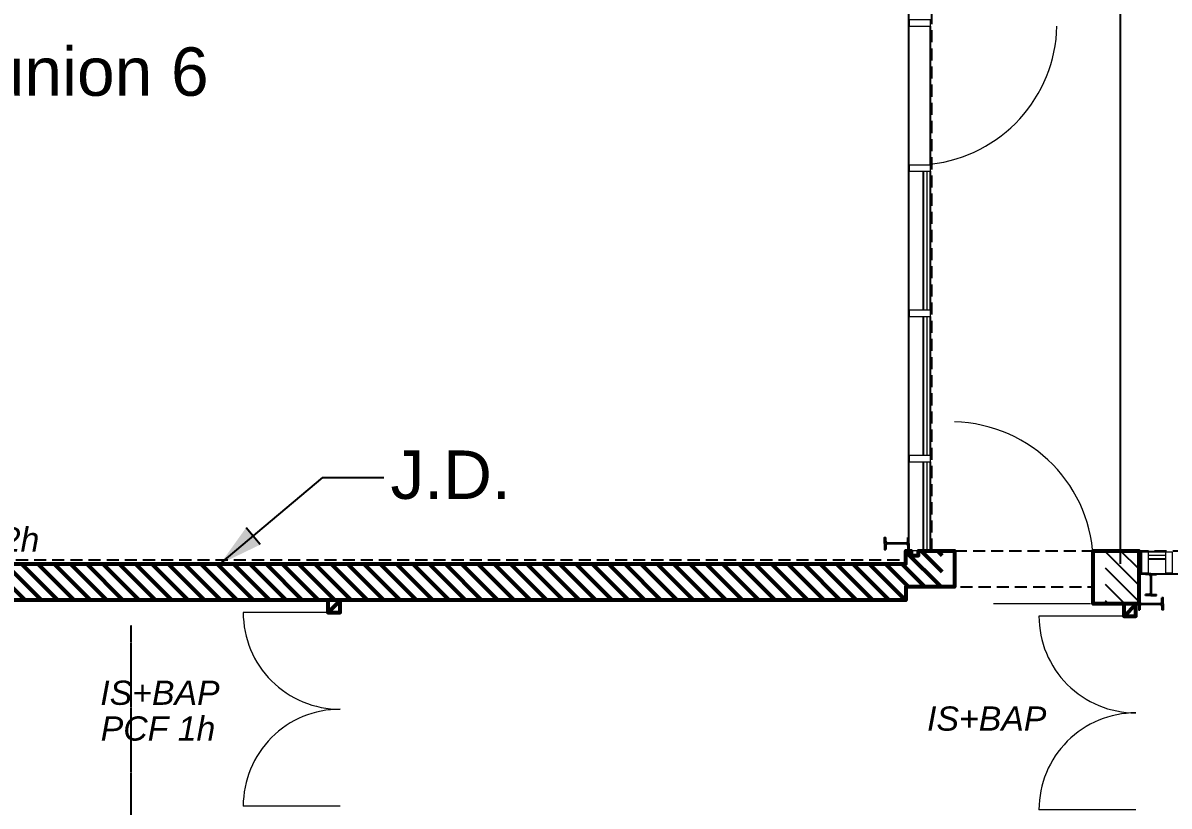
# Model space of a CAD drawing. Header units: metres. Extents: x 134472 to 303672, y 136880 to 366415.
# Drawn here: x 229027 to 238497, y 278679 to 285149 of the extents above; entities that cross this region are included whole.
import ezdxf

# ---------------------------------------------------------------- set-up
doc = ezdxf.new("R2010")
doc.units = ezdxf.units.M
doc.header["$LTSCALE"] = 2
doc.header["$MEASUREMENT"] = 0
doc.linetypes.add('CACHE', pattern=[0.375, 0.25, -0.125])
doc.linetypes.add('Planta_2$0$CACHE', pattern=[0.375, 0.25, -0.125])
for name, color, linetype in [('0.01', 8, 'Continuous'), ('0.03M', 254, 'Continuous'), ('0.1TEN', 133, 'Planta_2$0$CACHE'), ('1', 5, 'Continuous'), ('hojo', 255, 'Continuous'), ('MOJI', 7, 'Continuous')]:
    doc.layers.add(name, color=color, linetype=linetype)
for name, color, linetype, lineweight in [('0.03', 151, 'Continuous', 5), ('0.10', 92, 'Continuous', 9), ('0.30', 1, 'Continuous', 30)]:
    doc.layers.add(name, color=color, linetype=linetype, lineweight=lineweight)
doc.styles.add('arial', font='arial.ttf')

# ---------------------------------------------------------------- blocks, each defined once
blk = doc.blocks.new('*U642')
at = {"layer": '0.03', "flags": 128}
for points in [[(400, 800), (-400, 800)], [(400, -800), (-400, -800)]]:
    blk.add_lwpolyline(points, dxfattribs=at)
for points in [[(-400, 800, 0.414214), (400, 0)], [(400, 0, 0.414214), (-400, -800)]]:
    blk.add_lwpolyline(points, format="xyb", dxfattribs=at)

msp = doc.modelspace()

# ---------------------------------------------------------------- hatches: boundary and pattern name
at = {"layer": '0.01', "lineweight": 53}
h = msp.add_hatch(dxfattribs=at)
h.set_pattern_fill('ANSI31', color=256, scale=30, angle=90, style=0)
h.set_pattern_definition([(135, (290742.48, 244275.6), (-67.35192, -67.35192), [])])
edge = h.paths.add_edge_path()
edge.add_line((231646.586, 280679.317), (236322.586, 280679.317))
edge.add_line((236322.586, 280679.317), (236322.586, 280789.317))
edge.add_line((236322.586, 280789.317), (236366.586, 280789.317))
edge.add_line((236366.586, 280789.317), (236366.586, 280749.317))
edge.add_line((236366.586, 280749.317), (236426.586, 280749.317))
edge.add_line((236426.586, 280749.317), (236426.586, 280789.317))
edge.add_line((236426.586, 280789.317), (236622.586, 280789.317))
edge.add_line((236622.586, 280789.317), (236622.586, 280489.317))
edge.add_line((236622.586, 280489.317), (236322.586, 280489.317))
edge.add_line((236322.586, 280489.317), (236322.586, 280379.317))
edge.add_line((236322.586, 280379.317), (231396.586, 280379.317))
edge.add_line((231396.586, 280379.317), (226066.586, 280379.317))
edge.add_line((226066.586, 280379.317), (226066.586, 280679.317))
edge.add_line((226066.586, 280679.317), (232276.586, 280679.317))
at = {"layer": '0.01', "linetype": 'Continuous'}
h = msp.add_hatch(dxfattribs=at)
h.set_pattern_fill('ANSI31', color=256, scale=30, angle=90, style=0)
h.set_pattern_definition([(135, (303672.16, 248215.26), (-67.35192, -67.35192), [])])
h.paths.add_polyline_path([(237970.586, 280789.317), (238246.586, 280789.317), (238246.586, 280349.317), (237970.586, 280349.317)])
at = {"layer": '0.01', "lineweight": 53}
h = msp.add_hatch(dxfattribs=at)
h.set_pattern_fill('_USER', color=256, style=0)
h.set_pattern_definition([(45, (238161.22, 280286.39), (-70.71, 70.71), [])])
h.paths.add_polyline_path([(238221.586, 280349.317), (238121.586, 280349.317), (238121.586, 280249.317), (238221.586, 280249.317)], flags=17)
at = {"layer": 'hojo', "lineweight": 53}
h = msp.add_hatch(dxfattribs=at)
h.set_pattern_fill('_USER', color=256, style=0)
h.set_pattern_definition([(45, (231586.22, 280316.39), (-70.71, 70.71), [])])
h.paths.add_polyline_path([(231646.586, 280379.317), (231546.586, 280379.317), (231546.586, 280279.317), (231646.586, 280279.317)])
at = {"layer": 'MOJI'}
h = msp.add_hatch(color=256, dxfattribs=at)
h.paths.add_polyline_path([(230656.192, 280679.317), (230929.071, 280909.041), (230987.863, 280839.205)])
h.paths.add_polyline_path([(230870.278, 280978.878), (230929.071, 280909.041), (230656.192, 280679.317)])

# ---------------------------------------------------------------- linework, layer by layer
at = {"layer": '0.01', "linetype": 'Continuous'}
for p, q in [((236346.586, 280799.317), (236346.586, 297999.317)), ((238246.586, 280599.317), (259846.586, 280599.317))]:
    msp.add_line(p, q, dxfattribs=at)
at = {"layer": '0.01', "linetype": 'CACHE', "ltscale": 200}
for p, q in [((236536.586, 280789.317), (236536.586, 297909.317)), ((236426.586, 280789.317), (244722.586, 280789.317)), ((226118.586, 280714.317), (236322.586, 280714.317)), ((236622.586, 280489.317), (237870.586, 280489.317))]:
    msp.add_line(p, q, dxfattribs=at)
at = {"layer": '0.01', "flags": 128}
for points in [[(236526.586, 283975.317), (236526.586, 285123.317)], [(236466.586, 282775.317), (236466.586, 283923.317)], [(236526.586, 282775.317), (236526.586, 283923.317)], [(236466.586, 281575.317), (236466.586, 282723.317)], [(236526.586, 281575.317), (236526.586, 282723.317)], [(236466.586, 280789.317), (236466.586, 281523.317)], [(236526.586, 280789.317), (236526.586, 281523.317)], [(238470.586, 280779.317), (238246.586, 280779.317)], [(238470.586, 280719.317), (238322.586, 280719.317)]]:
    msp.add_lwpolyline(points, dxfattribs=at)
at = {"layer": '0.01', "lineweight": 53, "flags": 128}
msp.add_lwpolyline([(231646.586, 280679.317), (236322.586, 280679.317), (236322.586, 280789.317), (236366.586, 280789.317), (236366.586, 280749.317), (236426.586, 280749.317), (236426.586, 280789.317), (236722.586, 280789.317), (236722.586, 280489.317), (236322.586, 280489.317), (236322.586, 280379.317), (231396.586, 280379.317), (226066.586, 280379.317), (226066.586, 280679.317), (232276.586, 280679.317)], dxfattribs=at)
at = {"layer": '0.01', "linetype": 'Continuous'}
msp.add_lwpolyline([(237870.586, 280789.317), (238246.586, 280789.317), (238246.586, 280349.317), (237870.586, 280349.317)], close=True, dxfattribs=at)
at = {"layer": '0.01', "lineweight": 53}
for points in [[(237870.586, 280789.317), (238246.586, 280789.317), (238246.586, 280349.317), (237870.586, 280349.317)], [(238221.586, 280349.317), (238121.586, 280349.317), (238121.586, 280249.317), (238221.586, 280249.317)]]:
    msp.add_3dface(points, dxfattribs=at)
at = {"layer": '0.03', "const_width": 1}
msp.add_lwpolyline([(236496.586, 285123.317), (237570.272, 285123.317)], dxfattribs=at)
at = {"layer": '0.03', "flags": 128}
for points in [[(236526.586, 283982.539, 0.37573687), (237570.272, 285123.317)], [(237870.586, 280679.291, 0.40774125), (236722.586, 281853.003)]]:
    msp.add_lwpolyline(points, format="xyb", dxfattribs=at)
for points in [[(236496.586, 282775.317), (236496.586, 283923.317)], [(236496.586, 281575.317), (236496.586, 282723.317)], [(236496.586, 280789.317), (236496.586, 281523.317)], [(238470.586, 280749.317), (238322.586, 280749.317)], [(237846.586, 280349.317), (237046.586, 280349.317)]]:
    msp.add_lwpolyline(points, dxfattribs=at)
at = {"layer": '0.03', "const_width": 1, "flags": 128}
msp.add_lwpolyline([(236722.586, 280679.317), (236722.586, 281853.003)], dxfattribs=at)
at = {"layer": '0.03'}
msp.add_lwpolyline([(236426.586, 280789.317), (236366.586, 280789.317), (236366.586, 280749.317), (236426.586, 280749.317)], close=True, dxfattribs=at)
at = {"layer": '0.03M', "flags": 128}
msp.add_lwpolyline([(238096.586, 280679.317), (238096.586, 297909.317)], dxfattribs=at)
at = {"layer": '0.10'}
for points in [[(236349.986, 285175.317), (236349.986, 285123.317), (236526.586, 285123.317), (236526.586, 285175.317)], [(236349.986, 283975.317), (236349.986, 283923.317), (236526.586, 283923.317), (236526.586, 283975.317)], [(236349.986, 282775.317), (236349.986, 282723.317), (236526.586, 282723.317), (236526.586, 282775.317)], [(236349.986, 281575.317), (236349.986, 281523.317), (236526.586, 281523.317), (236526.586, 281575.317)], [(238270.586, 280779.317), (238322.586, 280779.317), (238322.586, 280602.717), (238270.586, 280602.717)], [(238470.586, 280779.317), (238522.586, 280779.317), (238522.586, 280602.717), (238470.586, 280602.717)]]:
    msp.add_lwpolyline(points, close=True, dxfattribs=at)
at = {"layer": '0.1TEN', "flags": 128}
msp.add_lwpolyline([(229921.586, 278124.317), (229921.586, 280174.317)], dxfattribs=at)
at = {"layer": '0.30', "linetype": 'Continuous', "flags": 128}
msp.add_lwpolyline([(231646.586, 280679.317), (236322.586, 280679.317), (236322.586, 280789.317), (236366.586, 280789.317), (236366.586, 280749.317), (236426.586, 280749.317), (236426.586, 280789.317), (236722.586, 280789.317), (236722.586, 280489.317), (236322.586, 280489.317), (236322.586, 280379.317), (231396.586, 280379.317), (226066.586, 280379.317), (226066.586, 280679.317), (232276.586, 280679.317)], dxfattribs=at)
at = {"layer": '0.30', "flags": 128}
for points in [[(237870.586, 280789.317), (238246.586, 280789.317)], [(238246.586, 280349.317), (238246.586, 280679.317)], [(231646.586, 280379.317), (231646.586, 280279.317)], [(238246.586, 280349.317), (237870.586, 280349.317)]]:
    msp.add_lwpolyline(points, dxfattribs=at)
at = {"layer": '0.30', "linetype": 'Continuous', "flags": 128}
msp.add_lwpolyline([(237870.586, 280789.317), (238246.586, 280789.317), (238246.586, 280349.317), (237870.586, 280349.317)], close=True, dxfattribs=at)
at = {"layer": '1', "color": 5, "linetype": 'Continuous', "ltscale": 2}
for p, q in [((236155.086, 280864.117), (236155.086, 280899.317)), ((236338.086, 280864.117), (236338.086, 280899.317)), ((236155.086, 280834.517), (236155.086, 280799.317)), ((236326.086, 280852.117), (236167.086, 280852.117)), ((236326.086, 280846.517), (236167.086, 280846.517)), ((236338.086, 280834.517), (236338.086, 280799.317)), ((238346.586, 280599.317), (238301.086, 280599.317)), ((238301.086, 280599.317), (238301.086, 280591.317)), ((238346.586, 280599.317), (238392.086, 280599.317)), ((238392.086, 280599.317), (238392.086, 280591.317)), ((238334.936, 280591.317), (238301.086, 280591.317)), ((238343.936, 280582.317), (238343.936, 280436.317)), ((238349.236, 280582.317), (238349.236, 280436.317)), ((238358.236, 280591.317), (238392.086, 280591.317)), ((238334.936, 280427.317), (238301.086, 280427.317)), ((238301.086, 280419.317), (238301.086, 280427.317)), ((238346.586, 280419.317), (238301.086, 280419.317)), ((238346.586, 280419.317), (238392.086, 280419.317)), ((238358.236, 280427.317), (238392.086, 280427.317)), ((238392.086, 280419.317), (238392.086, 280427.317)), ((238255.086, 280364.117), (238255.086, 280399.317)), ((238255.086, 280334.517), (238255.086, 280299.317)), ((238267.086, 280352.117), (238426.086, 280352.117)), ((238267.086, 280346.517), (238426.086, 280346.517)), ((238438.086, 280364.117), (238438.086, 280399.317)), ((238438.086, 280334.517), (238438.086, 280299.317))]:
    msp.add_line(p, q, dxfattribs=at)
for points in [[(236146.586, 280849.317), (236146.586, 280899.317), (236155.086, 280899.317)], [(236346.586, 280849.317), (236346.586, 280899.317), (236338.086, 280899.317)], [(236146.586, 280849.317), (236146.586, 280799.317), (236155.086, 280799.317)], [(236346.586, 280849.317), (236346.586, 280799.317), (236338.086, 280799.317)], [(238246.586, 280349.317), (238246.586, 280399.317), (238255.086, 280399.317)], [(238246.586, 280349.317), (238246.586, 280299.317), (238255.086, 280299.317)], [(238446.586, 280349.317), (238446.586, 280399.317), (238438.086, 280399.317)], [(238446.586, 280349.317), (238446.586, 280299.317), (238438.086, 280299.317)]]:
    msp.add_lwpolyline(points, dxfattribs=at)
for centre, radius, start, end in [((236167.086, 280864.117), 12, 180, 270), ((236167.086, 280834.517), 12, 90, 180), ((236326.086, 280864.117), 12, 270, 0), ((236326.086, 280834.517), 12, 0, 90), ((238334.936, 280582.317), 9, 0, 90), ((238358.236, 280582.317), 9, 90, 180), ((238334.936, 280436.317), 9, 270, 0), ((238358.236, 280436.317), 9, 180, 270), ((238267.086, 280364.117), 12, 180, 270), ((238267.086, 280334.517), 12, 90, 180), ((238426.086, 280364.117), 12, 270, 0), ((238426.086, 280334.517), 12, 0, 90)]:
    msp.add_arc(centre, radius, start, end, dxfattribs=at)
at = {"layer": 'hojo', "lineweight": 53}
msp.add_3dface([(231646.586, 280379.317), (231546.586, 280379.317), (231546.586, 280279.317), (231646.586, 280279.317)], dxfattribs=at)
at = {"layer": 'MOJI'}
msp.add_lwpolyline([(230656.192, 280679.317), (231505.377, 281394.21), (232008.186, 281394.21)], dxfattribs=at)
at = {"layer": 'MOJI', "flags": 128}
msp.add_lwpolyline([(230987.863, 280839.205), (230870.278, 280978.878)], dxfattribs=at)

# ---------------------------------------------------------------- block references
at = {"layer": '0.03'}
for p in [(231246.586, 279479.317), (237821.586, 279449.317)]:
    msp.add_blockref('*U642', p, dxfattribs=at)

# ---------------------------------------------------------------- texts
at = {"layer": 'MOJI', "attachment_point": 1, "style": 'arial'}
for s, insert, char_height, width in [('{\\fArial|b0|i0|c238|p34;R\\fArial|b0|i0|c0|p39;é\\fArial|b0|i0|c238|p34;union }6', (228013.74, 284947.263), 400, 9351.2054), ('J.D.', (232063.485, 281616.95), 400, 13020.2973), ('{\\fArial|b0|i1|c0|p34;CF 2h}', (228401.533, 280981.342), 200, 1881.4929), ('\\fArial|b0|i1|c0|p39;IS+BAP', (229665.75, 279715.579), 200, 1881.4929), ('\\fArial|b0|i1|c0|p39;IS+BAP', (236496.841, 279502.287), 200, 1881.4929), ('\\fArial|b0|i1|c0|p39;PCF 1h', (229669.228, 279420.135), 200, 1259.32304)]:
    msp.add_mtext(s, dxfattribs=dict(at, insert=insert, char_height=char_height, width=width))

doc.saveas('drawing.dxf')
